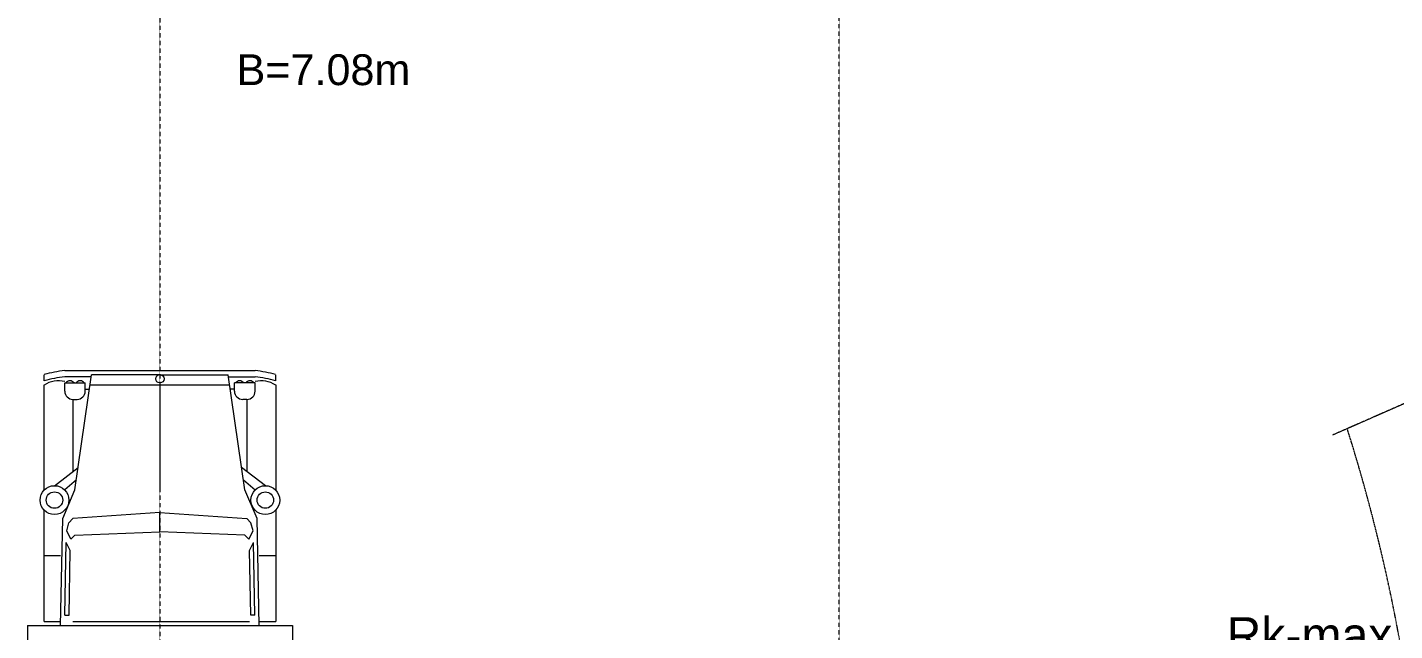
# Model space of a CAD drawing. Header units: millimetres. Extents: x -36433 to 17091, y -3786 to 28324.
# Drawn here: x -5586 to 9210, y 9233 to 15767 of the extents above; entities that cross this region are included whole.
import ezdxf

# ---------------------------------------------------------------- set-up
doc = ezdxf.new("R2010")
doc.units = ezdxf.units.MM
for name, pattern in [('DASHDOT', [1, 0.5, -0.25, 0, -0.25]), ('HIDDEN', [0.375, 0.25, -0.125]), ('HIDDEN2', [0.1875, 0.125, -0.0625])]:
    doc.linetypes.add(name, pattern=pattern)
doc.styles.get("Standard").update_dxf_attribs({"font": 'arial.ttf'})

msp = doc.modelspace()

# ---------------------------------------------------------------- linework, layer by layer
at = {"color": 0, "linetype": 'Continuous', "lineweight": 5}
for p, q in [((-5405, 11938), (-5405, 12005)), ((-5182, 12050), (-3122, 12050)), ((-5071, 10758), (-4893, 12005)), ((-4152, 12005), (-4893, 12005)), ((-4152, 12005), (-3412, 12005)), ((-3812, 12050), (-3122, 12050)), ((-3233, 10758), (-3412, 12005)), ((-2899, 11938), (-2899, 12005)), ((-5405, 10756), (-5405, 11894)), ((-4896, 11983), (-5182, 11983)), ((-5182, 11827), (-5182, 11916)), ((-5182, 11916), (-4959, 11916)), ((-4959, 11827), (-4959, 11916)), ((-4959, 11849), (-4918, 11849)), ((-4911, 11894), (-4152, 11894)), ((-4152, 11894), (-4152, 10758)), ((-4152, 11894), (-3394, 11894)), ((-3408, 11983), (-3122, 11983)), ((-3345, 11849), (-3386, 11849)), ((-3345, 11827), (-3345, 11916)), ((-3122, 11916), (-3345, 11916)), ((-3122, 11827), (-3122, 11916)), ((-2899, 11894), (-2899, 10756)), ((-5093, 11738), (-5049, 11738)), ((-5093, 11738), (-5093, 10959)), ((-3211, 11738), (-3256, 11738)), ((-3211, 11738), (-3211, 10959)), ((-5293, 10803), (-5036, 11001)), ((-3011, 10803), (-3268, 11001)), ((-5055, 10867), (-5182, 10758)), ((-3249, 10867), (-3122, 10758)), ((-5204, 10447), (-5071, 10758)), ((-3100, 10447), (-3233, 10758)), ((-5405, 9333), (-5405, 10538)), ((-4152, 10514), (-5093, 10447)), ((-4152, 10514), (-3211, 10447)), ((-4152, 10302), (-4152, 10514)), ((-4152, 10302), (-4152, 10514)), ((-2899, 10538), (-2899, 9333)), ((-5227, 9289), (-5204, 10447)), ((-5160, 10313), (-5138, 10402)), ((-5138, 10402), (-5093, 10447)), ((-3167, 10402), (-3211, 10447)), ((-3144, 10313), (-3167, 10402)), ((-3078, 9289), (-3100, 10447)), ((-5115, 10224), (-5160, 10313)), ((-5115, 10224), (-5071, 10268)), ((-5071, 10268), (-4152, 10302)), ((-3233, 10268), (-4152, 10302)), ((-3189, 10224), (-3233, 10268)), ((-3189, 10224), (-3144, 10313)), ((-5180, 9400), (-5165, 10189)), ((-5122, 10103), (-5165, 10189)), ((-5135, 9400), (-5122, 10103)), ((-3182, 10103), (-3139, 10189)), ((-3169, 9400), (-3182, 10103)), ((-3124, 9400), (-3139, 10189)), ((-5405, 10046), (-5227, 10046)), ((-3078, 10046), (-2899, 10046)), ((-5405, 9333), (-5227, 9333)), ((-5180, 9400), (-5135, 9400)), ((-5093, 9333), (-3183, 9333)), ((-3124, 9400), (-3169, 9400)), ((-3078, 9333), (-2899, 9333)), ((-5227, 9289), (-3078, 9289)), ((-3812, 9289), (-3078, 9289))]:
    msp.add_line(p, q, dxfattribs=at)
at = {"linetype": 'HIDDEN2', "lineweight": 5}
for points in [[(-4152, 18573), (-4152, -724)], [(3198, -627), (3198, 17791)]]:
    msp.add_lwpolyline(points, dxfattribs=at)
at = {"linetype": 'HIDDEN', "lineweight": 5}
msp.add_lwpolyline([(14870, 14132), (8539, 11351)], dxfattribs=at)
at = {"linetype": 'Continuous', "lineweight": 5}
for points in [[(-5586, 9289), (-2718, 9289)], [(-5586, 9289), (-5586, 2719)], [(-2718, 9289), (-2718, 2719)]]:
    msp.add_lwpolyline(points, dxfattribs=at)
at = {"color": 0, "linetype": 'Continuous', "lineweight": 5}
for centre, radius in [((-4152, 11961), 44.5), ((-5293, 10647), 156), ((-3011, 10647), 156), ((-5293, 10647), 89.1), ((-3011, 10647), 89.1)]:
    msp.add_circle(centre, radius, dxfattribs=at)
for centre, radius, start, end in [((-5015, 10636), 1424, 96.736, 105.8839), ((-3289, 10636), 1424, 74.1161, 83.264), ((-5015, 10569), 1424, 96.736, 105.8839), ((-5249, 11643), 295, 76.9139, 121.8908), ((-5126, 11883), 55.7, 36.8699, 143.1301), ((-5015, 11883), 55.7, 36.8699, 143.1301), ((-3289, 11883), 55.7, 36.8699, 143.1301), ((-3178, 11883), 55.7, 36.8699, 143.1301), ((-3289, 10569), 1424, 74.1161, 83.264), ((-3055, 11643), 295, 58.1092, 103.0861), ((-5093, 11827), 89.1, 180, 270), ((-5049, 11827), 89.1, 270, 0), ((-3256, 11827), 89.1, 180, 270), ((-3211, 11827), 89.1, 270, 0)]:
    msp.add_arc(centre, radius, start, end, dxfattribs=at)
at = {"linetype": 'DASHDOT', "lineweight": 5}
msp.add_arc((-9112, 5797), 18676, 336.3815, 17.5232, dxfattribs=at)

# ---------------------------------------------------------------- texts
at = {"linetype": 'Continuous', "lineweight": 5, "attachment_point": 1}
for s, insert, char_height, width in [('B=7.08m', (-3322, 15475), 334, 1949.11), ('{\\fYUZapfHumanR|b0|i0|c0|p2;Rk-max}', (7391, 9379), 389.67, 3251.01)]:
    msp.add_mtext(s, dxfattribs=dict(at, insert=insert, char_height=char_height, width=width))

doc.saveas('drawing.dxf')
